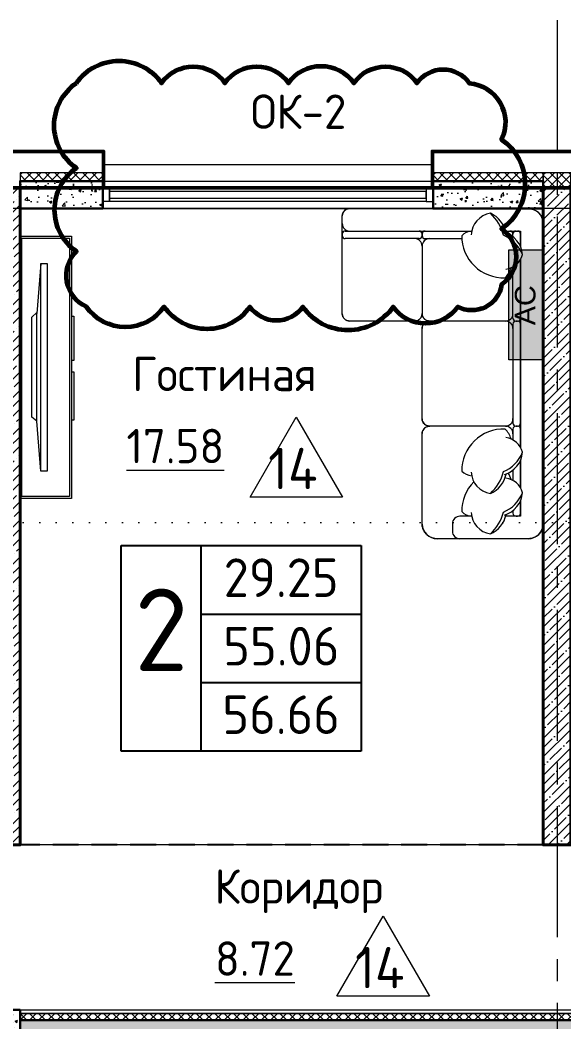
# Model space of a CAD drawing. Header units: millimetres. Extents: x -6427 to 93283, y -13 to 42012.
# Drawn here: x 36030 to 39980, y 29726 to 37009 of the extents above; entities that cross this region are included whole.
import ezdxf
from ezdxf.enums import TextEntityAlignment as Align

# ---------------------------------------------------------------- set-up
doc = ezdxf.new("R2010")
doc.units = ezdxf.units.MM
for name, pattern in [('( Hidden )', [0.375, 0.25, -0.125]), ('CENTER2', [28.575, 19.05, -3.175, 3.175, -3.175]), ('Пунктирная _дл__', [3, 0, -3])]:
    doc.linetypes.add(name, pattern=pattern)
for name, color, linetype, lineweight in [('АР_Выноски', 114, 'Continuous', 5), ('АР_Газаблок 100мм', 24, 'Continuous', 30), ('АР_Газоблок 200мм', 84, 'Continuous', 30), ('АР_Газоблок наруж', 44, 'Continuous', 30), ('АР_ГКЛ', 5, 'Continuous', 20), ('АР_Корзины', 5, 'Continuous', 9), ('АР_Марка окна', 5, 'Continuous', 9), ('АР_Марка пола', 1, 'Continuous', 9), ('АР_Мебель', 253, 'Continuous', 0), ('АР_Монолит', 1, 'Continuous', 40), ('АР_Окна и витражи', 150, 'Continuous', 9), ('АР_Ось', 1, 'CENTER2', 5), ('АР_Помещение текст', 7, 'Continuous', 20), ('АР_Помещение-площадь', 7, 'Continuous', 5), ('АР_Утеплитель', 30, 'Continuous', 9), ('АР_Фасад', 30, 'Continuous', 30)]:
    doc.layers.add(name, color=color, linetype=linetype, lineweight=lineweight)
for name, color, linetype, lineweight, plot in [('АР_Контур плит', 3, 'Continuous', 50, False), ('АР_Площади', 2, 'Continuous', 15, False), ('изменения АР', 3, 'Continuous', 60, False)]:
    doc.layers.add(name, color=color, linetype=linetype, lineweight=lineweight, plot=plot)
doc.styles.add('Annotative', font='romans.shx', dxfattribs={"width": 0.75})
doc.styles.add('Common Павел', font='')
doc.styles.add('GOST', font='')
doc.styles.add('GOST Common_I', font='', dxfattribs={"height": 250})
doc.styles.get("Standard").update_dxf_attribs({"font": 'arial.ttf'})
doc.styles.get('Common Павел').set_extended_font_data('GOST Common')
doc.styles.get('GOST').set_extended_font_data('GOST 2.304 type A')
doc.styles.get('GOST Common_I').set_extended_font_data('GOST Common')
pattern_1 = [(45, (-99827.42, -105714.69), (-67.35192, 67.35192), []), (45, (-99760.06, -105714.69), (-67.35192, 67.35192), [119.0625, -23.8125, 0, -23.8125])]
pattern_2 = [(50, (-99827.42, -189714.7), (182.18467, -15.939086), [19.05, -209.55]), (355, (-99827.42, -189714.7), (-35.24342, 191.05685), [15.24, -167.64058]), (100.451445, (-99812.23, -189716.02), (146.94125, 175.11775), [16.19001, -178.09024]), (46.1842, (-99827.42, -189663.9), (271.07904, -42.04233), [28.575, -314.325]), (96.63556, (-99804.83, -189667.4), (237.40413, 247.42612), [24.28502, -267.1356]), (351.18415, (-99827.42, -189663.9), (237.40413, 247.42612), [22.85997, -251.45973]), (21, (-99802.02, -189676.6), (151.61439, -102.2652), [19.05, -209.55]), (326, (-99802.02, -189676.6), (61.80203, 184.18797), [15.24, -167.64]), (71.451445, (-99789.38, -189685.12), (213.41642, 81.92277), [16.19001, -178.08994]), (37.5, (-99827.416, -189714.694), (3.088603, 84.555039), [0, -165.608, 0, -170.18, 0, -168.275]), (7.5, (-99827.42, -189714.69), (66.819663, 100.180575), [0, -97.028, 0, -161.798, 0, -64.135]), (327.5, (-99884.06, -189714.694), (135.590595, -5.728744), [0, -63.5, 0, -198.12, 0, -262.89]), (317.5, (-99909.46, -189714.69), (148.12918, 25.42649), [0, -82.55, 0, -131.572, 0, -186.69])]

# ---------------------------------------------------------------- blocks, each defined once
blk = doc.blocks.new('FT_AREA_TYPE_01')
at = {"color": 0, "linetype": 'ByBlock', "lineweight": -2}
for p, q in [((-10.5, 0), (-10.5, 18)), ((-10.5, 18), (10.5, 18)), ((-3.5, 0), (-3.5, 18)), ((10.5, 18), (10.5, 0)), ((-3.5, 12), (10.5, 12)), ((-3.5, 6), (10.5, 6)), ((10.5, 0), (-10.5, 0))]:
    blk.add_line(p, q, dxfattribs=at)
at = {"color": 0, "linetype": 'ByBlock', "lineweight": -2, "style": 'Annotative', "flags": 8}
for tag, height, p in [('ROOMS_AREA', 3, (3.5, 13.5)), ('ROOM_NUMBER', 4, (-7, 7)), ('COMMON_AREA', 3, (3.5, 7.5)), ('GRAND_COMMON_AREA', 3, (3.5, 1.5))]:
    blk.add_attdef(tag, text='', height=height, dxfattribs=at).set_placement(p, align=Align.CENTER)
blk = doc.blocks.new('RM_AREA')
at = {"linetype": 'ByBlock', "lineweight": -2}
for tag, p in [('ROOM_NAME', (0, 5)), ('AREA', (0, 0))]:
    blk.add_attdef(tag, text='', height=3, dxfattribs=at).set_placement(p, align=Align.CENTER)
blk = doc.blocks.new('A$C20005e44')
at = {"layer": 'АР_Мебель'}
for p, q in [((0, 952.7), (-373, 952.7)), ((-373, 952.7), (-373, -952.7)), ((0, -952.7), (0, 952.7)), ((-13.5, 939.2), (-359.5, 939.2)), ((-359.5, 939.2), (-359.5, -939.2)), ((-13.5, -939.2), (-13.5, 939.2)), ((-196.7, 754.3), (-196.7, -754.3)), ((-149.8, 754.3), (-196.7, 754.3)), ((-149.8, -754.3), (-149.8, 754.3)), ((-149.8, 754.3), (-122.4, 390.5)), ((-373, 372.3), (-389.4, 372.3)), ((-389.4, 372.3), (-389.4, 48.3)), ((-122.4, -390.5), (-122.4, 397.3)), ((-85.5, 363.1), (-122.4, 397.3)), ((-85.5, -363.1), (-85.5, 363.1)), ((-389.4, 48.3), (-373, 48.3)), ((-373, -32.7), (-389.4, -32.7)), ((-389.4, -32.7), (-389.4, -385.4)), ((-122.4, -390.5), (-85.5, -363.1)), ((-389.4, -385.4), (-373, -385.4)), ((-149.8, -754.3), (-122.4, -390.5)), ((-196.7, -754.3), (-149.8, -754.3)), ((-359.5, -939.2), (-13.5, -939.2)), ((-373, -952.7), (0, -952.7))]:
    blk.add_line(p, q, dxfattribs=at)
blk = doc.blocks.new('ГС - Мягкая мебель - ГС - Мягкая мебель-1422810-Этаж 03 - Тип 1')
at = {"layer": 'АР_Мебель'}
for p, q in [((435, 1460), (1146.9, 1460)), ((436.4, 1460), (1145.5, 1460)), ((1014.4, 1460), (1003.4, 1460)), ((1003.4, 1460), (1014.4, 1460)), ((381.8, 935), (381.8, 1405)), ((381.8, 935), (381.8, 1405)), ((981.4, 901.8), (981.4, 1438.2)), ((1036.4, 1438.2), (1036.4, 1405)), ((1036.4, 1405), (1036.4, 520.8)), ((1200, 1405), (1200, 110)), ((1200, 1405), (1200, 110)), ((-1093.7, 880), (-435, 880)), ((-1090.9, 880), (-436.4, 880)), ((-328.7, 880), (328.7, 880)), ((-327.3, 880), (327.3, 880)), ((926.8, 880), (436.4, 880)), ((1014.4, 880), (1003.4, 880)), ((1003.4, 880), (1014.4, 880)), ((-381.8, 275), (-381.8, 825)), ((381.8, 275), (381.8, 825)), ((981.4, 858.2), (981.4, 591.6)), ((-1200, 110), (-1200, 770)), ((-1200, 110), (-1200, 770)), ((-1090.9, 660), (-1145.5, 660)), ((-1036.4, 520.8), (-1036.4, 605)), ((-1036.4, 165), (-1036.4, 273.1)), ((-994.7, 220), (-1014.5, 220)), ((-700.9, 220), (-775.9, 220)), ((-403.6, 220), (-482.1, 220)), ((360, 220), (-360, 220)), ((403.6, 220), (775.9, 220)), ((994.7, 220), (1014.5, 220)), ((1003.4, 220), (1014.5, 220)), ((1036.4, 273.1), (1036.4, 165)), ((-1036.4, 198), (-1036.4, 187)), ((-921.6, 165), (-1036.4, 165)), ((-1014.5, 165), (-921.6, 165)), ((-830.9, 165), (-627.8, 165)), ((-627.8, 165), (-830.9, 165)), ((-537, 165), (-403.6, 165)), ((830.9, 165), (-537, 165)), ((-381.8, 198), (-381.8, 187)), ((-381.8, 187), (-381.8, 198)), ((-360, 165), (360, 165)), ((381.8, 187), (381.8, 198)), ((381.8, 198), (381.8, 187)), ((403.6, 165), (830.9, 165)), ((921.6, 165), (1014.5, 165)), ((1036.4, 165), (921.6, 165)), ((1036.4, 198), (1036.4, 187)), ((1093.7, 0), (-1093.7, 0)), ((1090.9, 0), (-1090.9, 0))]:
    blk.add_line(p, q, dxfattribs=at)
for centre, radius, start, end in [((436.6, 1405.3), 54.8, 91.73398, 180.26215), ((1145.2, 1405.3), 54.8, 359.73785, 88.26602), ((-1090.4, 770.5), 109.5, 91.73398, 180.26215), ((-436.6, 825.3), 54.8, 359.73855, 88.26602), ((-327, 825.3), 54.8, 91.73398, 180.26122), ((327, 825.3), 54.8, 359.73855, 88.26602), ((436.6, 934.7), 54.8, 179.73785, 268.26602), ((436.6, 825.3), 54.8, 91.73398, 180.26122), ((-1090.4, 109.5), 109.5, 179.73785, 268.26602), ((1090.4, 109.5), 109.5, 271.73398, 0.26215)]:
    blk.add_arc(centre, radius, start, end, dxfattribs=at)
for centre, major_axis, start_param, end_param in [((1003.4, 1438.2), (22, 0), 1.570796, 3.141593), ((1014.4, 1438.2), (22, 0), 0, 1.570796), ((1090.9, 1405), (0, 55), 0, 1.570796), ((926.8, 935), (0, 55), 3.141593, 4.712389), ((926.8, 825), (0, 55), 4.712389, 6.283185), ((1003.4, 901.8), (22, 0), 3.141593, 4.712389), ((1003.4, 858.2), (22, 0), 1.570796, 3.141593), ((1014.4, 901.8), (22, 0), 4.712389, 6.283185), ((1014.4, 858.2), (22, 0), 0, 1.570796), ((-1145.5, 605), (0, 55), 0, 1.570796), ((-1090.9, 605), (0, 55), 4.712389, 6.283185), ((-913.8, 506.1), (0, 124.5), 0.804799, 1.452561), ((-999.7, 286.5), (0, 305.9), 5.502818, 6.29329), ((-619.9, 506.1), (0, 124.5), 0.804799, 1.461011), ((-705.8, 286.5), (0, 305.9), 4.682457, 6.29329), ((999.7, 286.5), (0, 305.9), 6.273081, 7.883914), ((913.8, 506.1), (0, 124.5), 4.830624, 5.478386), ((-1003.1, 357.4), (0, 165.8), 0.036079, 1.40686), ((-709.2, 357.4), (0, 165.8), 0.036079, 1.40686), ((1003.1, 357.4), (0, 165.8), 4.876325, 6.247106), ((-988, 461.5), (0, 194.6), 1.977722, 2.955913), ((-930.4, 603.3), (0, 322.5), 2.316694, 2.90337), ((-636.6, 603.3), (0, 322.5), 2.316694, 2.90337), ((-694.2, 461.5), (0, 194.6), 1.977722, 2.955913), ((930.4, 603.3), (0, 322.5), 3.379815, 3.966492), ((988, 461.5), (0, 194.6), 3.327272, 4.305463), ((-1014.5, 198), (0, 22), 0, 1.570796), ((-850.5, 338), (0, 187.3), 1.872238, 3.062474), ((-781.8, 379.3), (0, 243), 1.947233, 2.788), ((-899.9, 290.4), (0, 143.4), 3.387796, 4.576811), ((-820.1, 404.3), (0, 177.9), 3.434446, 3.721414), ((-556.7, 338), (0, 187.3), 1.872238, 3.062474), ((-487.9, 379.3), (0, 243), 1.947233, 2.788), ((-606, 290.4), (0, 143.4), 3.387796, 4.576811), ((-526.2, 404.3), (0, 177.9), 3.434446, 3.918168), ((-436.4, 275), (0, 55), 3.141593, 4.712389), ((-403.6, 198), (0, 22), 4.712389, 6.283185), ((-327.3, 275), (0, 55), 1.570796, 3.141593), ((-360, 198), (0, 22), 0, 1.570796), ((327.3, 275), (0, 55), 3.141593, 4.712389), ((360, 198), (0, 22), 4.712389, 6.283185), ((436.4, 275), (0, 55), 1.570796, 3.141593), ((403.6, 198), (0, 22), 0, 1.570796), ((820.1, 404.3), (0, 177.9), 2.365018, 2.848739), ((899.9, 290.4), (0, 143.4), 1.706374, 2.89539), ((781.8, 379.3), (0, 243), 3.495186, 4.335952), ((850.5, 338), (0, 187.3), 3.220712, 4.410947), ((1014.4, 241.8), (22, 0), 4.712389, 6.283185), ((1014.5, 198), (0, 22), 4.712389, 6.283185), ((-1014.5, 187), (0, 22), 1.570796, 3.141593), ((-403.6, 187), (0, 22), 3.141593, 4.712389), ((-360, 187), (0, 22), 1.570796, 3.141593), ((360, 187), (0, 22), 3.141593, 4.712389), ((403.6, 187), (0, 22), 1.570796, 3.141593), ((1014.5, 187), (0, 22), 3.141593, 4.712389)]:
    blk.add_ellipse(centre, major_axis=major_axis, ratio=0.991736, start_param=start_param, end_param=end_param, dxfattribs=at)
for points, knots in [([(381.8, 1405), (381.8, 1408.1), (382.2, 1412.8), (383.5, 1418.7), (385.3, 1424.7), (388.4, 1431.7), (394.1, 1440.3), (402.1, 1448.4), (412.5, 1455), (424.2, 1459.1), (432.2, 1460), (436.4, 1460)], [-1, -1, -1, -1, -0.892857, -0.839286, -0.785714, -0.678571, -0.571429, -0.428571, -0.285714, -0.142857, 0, 0, 0, 0]), ([(1145.5, 1460), (1148.6, 1460), (1153.1, 1459.6), (1159.1, 1458.3), (1165, 1456.5), (1171.9, 1453.4), (1180.5, 1447.6), (1188.5, 1439.6), (1195, 1429.1), (1199.1, 1417.3), (1200, 1409.2), (1200, 1405)], [-1, -1, -1, -1, -0.892857, -0.839286, -0.785714, -0.678571, -0.571429, -0.428571, -0.285714, -0.142857, 0, 0, 0, 0]), ([(-1200, 770), (-1200, 776.3), (-1199.2, 785.5), (-1196.7, 797.5), (-1194, 806.4), (-1190.6, 815), (-1186.5, 823.2), (-1181.7, 831.2), (-1176.9, 837.8), (-1172.3, 843.3), (-1168.1, 847.8), (-1163.6, 852.1), (-1159, 856), (-1154.1, 859.7), (-1149, 863.2), (-1143.7, 866.3), (-1138.3, 869.2), (-1132.7, 871.7), (-1125, 874.6), (-1115.2, 877.5), (-1103.3, 879.5), (-1095.1, 880), (-1090.9, 880)], [-1, -1, -1, -1, -0.892857, -0.839286, -0.785714, -0.732143, -0.678571, -0.625, -0.571429, -0.535714, -0.5, -0.464286, -0.428571, -0.392857, -0.357143, -0.321429, -0.285714, -0.25, -0.214286, -0.142857, -0.071429, 0, 0, 0, 0]), ([(-436.4, 880), (-433.3, 880), (-428.7, 879.6), (-422.7, 878.3), (-416.8, 876.5), (-409.9, 873.4), (-401.3, 867.6), (-393.4, 859.6), (-386.8, 849.1), (-382.7, 837.3), (-381.8, 829.2), (-381.8, 825)], [-1, -1, -1, -1, -0.892857, -0.839286, -0.785714, -0.678571, -0.571429, -0.428571, -0.285714, -0.142857, 0, 0, 0, 0]), ([(-381.8, 825), (-381.8, 828.1), (-381.4, 832.8), (-380.2, 838.7), (-378.4, 844.7), (-375.2, 851.7), (-369.5, 860.3), (-361.6, 868.4), (-351.1, 875), (-339.5, 879.1), (-331.4, 880), (-327.3, 880)], [-1, -1, -1, -1, -0.892857, -0.839286, -0.785714, -0.678571, -0.571429, -0.428571, -0.285714, -0.142857, 0, 0, 0, 0]), ([(327.3, 880), (330.4, 880), (335, 879.6), (340.9, 878.3), (346.8, 876.5), (353.8, 873.4), (362.3, 867.6), (370.3, 859.6), (376.8, 849.1), (380.9, 837.3), (381.8, 829.2), (381.8, 825)], [-1, -1, -1, -1, -0.892857, -0.839286, -0.785714, -0.678571, -0.571429, -0.428571, -0.285714, -0.142857, 0, 0, 0, 0]), ([(436.4, 880), (433.3, 880), (428.7, 880.4), (422.7, 881.7), (416.8, 883.5), (409.9, 886.6), (401.3, 892.4), (393.4, 900.4), (386.8, 910.9), (382.7, 922.7), (381.8, 930.8), (381.8, 935)], [-1, -1, -1, -1, -0.892857, -0.839286, -0.785714, -0.678571, -0.571429, -0.428571, -0.285714, -0.142857, 0, 0, 0, 0]), ([(381.8, 825), (381.8, 828.1), (382.2, 832.8), (383.5, 838.7), (385.3, 844.7), (388.4, 851.7), (394.1, 860.3), (402.1, 868.4), (412.5, 875), (424.2, 879.1), (432.2, 880), (436.4, 880)], [-1, -1, -1, -1, -0.892857, -0.839286, -0.785714, -0.678571, -0.571429, -0.428571, -0.285714, -0.142857, 0, 0, 0, 0]), ([(-1090.9, 0), (-1097.1, 0), (-1106.3, 0.8), (-1118.2, 3.4), (-1127, 6.1), (-1135.6, 9.5), (-1143.7, 13.6), (-1151.6, 18.5), (-1158.2, 23.3), (-1163.6, 27.9), (-1168.1, 32.2), (-1172.3, 36.7), (-1176.2, 41.4), (-1179.9, 46.3), (-1183.3, 51.4), (-1186.4, 56.8), (-1189.2, 62.2), (-1191.7, 67.9), (-1194.7, 75.6), (-1197.5, 85.5), (-1199.5, 97.6), (-1200, 105.8), (-1200, 110)], [-1, -1, -1, -1, -0.892857, -0.839286, -0.785714, -0.732143, -0.678571, -0.625, -0.571429, -0.535714, -0.5, -0.464286, -0.428571, -0.392857, -0.357143, -0.321429, -0.285714, -0.25, -0.214286, -0.142857, -0.071429, 0, 0, 0, 0]), ([(1200, 110), (1200, 103.7), (1199.2, 94.5), (1196.7, 82.5), (1194, 73.6), (1190.6, 65), (1186.5, 56.8), (1181.7, 48.8), (1176.9, 42.2), (1172.3, 36.7), (1168.1, 32.2), (1163.6, 27.9), (1159, 24), (1154.1, 20.3), (1149, 16.8), (1143.7, 13.7), (1138.3, 10.8), (1132.7, 8.3), (1125, 5.4), (1115.2, 2.5), (1103.3, 0.5), (1095.1, 0), (1090.9, 0)], [-1, -1, -1, -1, -0.892857, -0.839286, -0.785714, -0.732143, -0.678571, -0.625, -0.571429, -0.535714, -0.5, -0.464286, -0.428571, -0.392857, -0.357143, -0.321429, -0.285714, -0.25, -0.214286, -0.142857, -0.071429, 0, 0, 0, 0])]:
    blk.add_open_spline(points, degree=3, knots=knots, dxfattribs=at)
blk = doc.blocks.new('A$C6c1ae085')
at = {"layer": 'АР_Корзины', "lineweight": 0, "true_color": 0xf7f7f7, "transparency": 33554687}
h = blk.add_hatch(color=7, dxfattribs=at)
h.dxf.hatch_style = 1
h.paths.add_polyline_path([(-250, 0), (-250, 800), (0, 800), (0, 0)])
at = {"layer": 'АР_Корзины', "lineweight": 0}
blk.add_lwpolyline([(-250, 0), (-250, 800), (0, 800), (0, 0)], close=True, dxfattribs=at)
at = {"layer": 'АР_Корзины', "lineweight": 0, "insert": (-130.8, 397.1), "char_height": 150, "attachment_point": 5, "rotation": 90}
blk.add_mtext_dynamic_manual_height_columns('АС', width=800, gutter_width=12.5, heights=[250], dxfattribs=at)
blk = doc.blocks.new('A$Ce0ce27e4')
at = {"layer": 'АР_Выноски', "linetype": 'Пунктирная _дл__', "lineweight": 9, "ltscale": 40}
blk.add_lwpolyline([(21431.5, -2282.1), (-16705, -2282.1)], dxfattribs=at)

msp = doc.modelspace()

# ---------------------------------------------------------------- hatches: boundary and pattern name
at = {"layer": 'АР_Газаблок 100мм', "lineweight": 0}
h = msp.add_hatch(dxfattribs=at)
h.set_pattern_fill('AR-CONC', color=256, scale=0.8, style=0)
h.set_pattern_definition([(50, (-99827.42, -105714.69), (145.747735, -12.75127), [15.24, -167.64]), (355, (-99827.42, -105714.7), (-28.19474, 152.84548), [12.192, -134.11247]), (100.451445, (-99815.27, -105715.76), (117.553, 140.0942), [12.95201, -142.4722]), (46.1842, (-99827.42, -105674.05), (216.86323, -33.63386), [22.86, -251.46]), (96.63556, (-99809.34, -105676.86), (189.9233, 197.9409), [19.42802, -213.70849]), (351.18415, (-99827.42, -105674.05), (189.9233, 197.9409), [18.28797, -201.16779]), (21, (-99807.1, -105684.21), (121.29151, -81.81216), [15.24, -167.64]), (326, (-99807.1, -105684.21), (49.44162, 147.35037), [12.192, -134.112]), (71.451445, (-99796.99, -105691.03), (170.73314, 65.53822), [12.95201, -142.47195]), (37.5, (-99827.416, -105714.694), (2.470883, 67.644031), [0, -132.4864, 0, -136.144, 0, -134.62]), (7.5, (-99827.42, -105714.694), (53.45573, 80.14446), [0, -77.6224, 0, -129.4384, 0, -51.308]), (327.5, (-99872.73, -105714.694), (108.472476, -4.582995), [0, -50.8, 0, -158.496, 0, -210.312]), (317.5, (-99893.05, -105714.69), (118.503345, 20.341193), [0, -66.04, 0, -105.2576, 0, -149.352])])
h.paths.add_polyline_path([(36029.7, 29638.7), (36029.7, 29738.7), (43279.7, 29738.7), (43279.7, 29638.7)])
at = {"layer": 'АР_Газоблок 200мм', "lineweight": 0, "ltscale": 0.5}
h = msp.add_hatch(dxfattribs=at)
h.set_pattern_fill('AR-CONC', color=256, style=0)
h.set_pattern_definition([(50, (-99827.42, -105714.7), (182.18467, -15.93909), [19.05, -209.55]), (355, (-99827.42, -105714.7), (-35.24342, 191.05685), [15.24, -167.64058]), (100.45144, (-99812.23, -105716.02), (146.94125, 175.11775), [16.19, -178.09024]), (46.1842, (-99827.42, -105663.9), (271.07904, -42.04233), [28.575, -314.325]), (96.63556, (-99804.83, -105667.4), (237.40413, 247.42612), [24.28502, -267.1356]), (351.18415, (-99827.42, -105663.9), (237.40413, 247.42612), [22.85997, -251.45973]), (21, (-99802.02, -105676.6), (151.61439, -102.2652), [19.05, -209.55]), (326, (-99802.02, -105676.6), (61.80203, 184.18797), [15.24, -167.64]), (71.45144, (-99789.38, -105685.12), (213.41642, 81.92277), [16.19, -178.08994]), (37.5, (-99827.416, -105714.694), (3.088603, 84.555039), [0, -165.608, 0, -170.18, 0, -168.275]), (7.5, (-99827.42, -105714.69), (66.819663, 100.180575), [0, -97.028, 0, -161.798, 0, -64.135]), (327.5, (-99884.06, -105714.694), (135.590595, -5.728744), [0, -63.5, 0, -198.12, 0, -262.89]), (317.5, (-99909.46, -105714.69), (148.12918, 25.42649), [0, -82.55, 0, -131.572, 0, -186.69])])
h.paths.add_polyline_path([(36029.7, 29813.7), (36029.7, 29613.7), (34329.7, 29613.7), (34329.7, 29813.7)])
at = {"layer": 'АР_Газоблок наруж', "lineweight": 0, "ltscale": 50}
h = msp.add_hatch(dxfattribs=at)
h.set_pattern_fill('AR-CONC', color=256)
h.set_pattern_definition(pattern_2)
h.paths.add_polyline_path([(36629.7, 35838.7), (36029.7, 35838.7), (36029.7, 35638.7), (36629.7, 35638.7)])
h = msp.add_hatch(dxfattribs=at)
h.set_pattern_fill('AR-CONC', color=256)
h.set_pattern_definition(pattern_2)
h.paths.add_polyline_path([(39029.7, 35838.7), (39829.7, 35838.7), (39829.7, 35638.7), (39029.7, 35638.7)])
at = {"layer": 'АР_Монолит', "lineweight": 0}
h = msp.add_hatch(dxfattribs=at)
h.set_pattern_fill('ANSI35', color=256, scale=15)
h.set_pattern_definition(pattern_1)
h.paths.add_polyline_path([(35829.7, 31013.7), (36029.7, 31013.7), (36029.7, 35788.7), (35829.7, 35788.7)])
h = msp.add_hatch(dxfattribs=at)
h.set_pattern_fill('ANSI35', color=256, scale=15)
h.set_pattern_definition(pattern_1)
h.paths.add_polyline_path([(40029.7, 31013.7), (39829.7, 31013.7), (39829.7, 35788.7), (40029.7, 35788.7), (40029.7, 31113.7)])
at = {"layer": 'АР_Утеплитель'}
h = msp.add_hatch(dxfattribs=at)
h.set_pattern_fill('ANSI37', color=256, scale=15)
h.set_pattern_definition([(45, (-225228.836, -19143.65), (-33.6759605, 33.6759605), []), (135, (-225228.836, -19143.65), (-33.6759605, -33.6759605), [])])
h.paths.add_polyline_path([(36629.7, 35898.6), (36029.7, 35898.6), (36029.7, 35838.6), (36629.7, 35838.6)])
h = msp.add_hatch(dxfattribs=at)
h.set_pattern_fill('ANSI37', color=256, scale=15)
h.set_pattern_definition([(45, (-228628.847, -19143.524), (-33.6759605, 33.6759605), []), (135, (-228628.847, -19143.524), (-33.6759605, -33.6759605), [])])
h.paths.add_polyline_path([(39829.7, 35898.7), (39029.7, 35898.7), (39029.7, 35838.7), (39829.7, 35838.7)])
h = msp.add_hatch(dxfattribs=at)
h.set_pattern_fill('ANSI37', color=256, scale=15)
h.set_pattern_definition([(45, (-194355.077, -19143.535), (-33.67596, 33.67596), []), (135, (-194355.077, -19143.535), (-33.67596, -33.67596), [])])
h.paths.add_polyline_path([(40029.7, 35898.7), (39829.7, 35898.7), (39829.7, 35788.7), (40029.7, 35788.7)])
at = {"layer": 'АР_Утеплитель', "lineweight": 0}
h = msp.add_hatch(dxfattribs=at)
h.set_pattern_fill('ANSI37', color=256, scale=15)
h.set_pattern_definition([(45, (-99827.416, -105714.694), (-33.67596, 33.67596), []), (135, (-99827.416, -105714.694), (-33.67596, -33.67596), [])])
h.paths.add_polyline_path([(36029.7, 29738.7), (36029.7, 29788.7), (42209.7, 29788.7), (42209.7, 29738.7)])

# ---------------------------------------------------------------- linework, layer by layer
at = {"linetype": '( Hidden )', "ltscale": 750}
msp.add_lwpolyline([(39829.7, 31013.7), (36029.7, 31013.7)], dxfattribs=at)
at = {"layer": 'АР_Газаблок 100мм', "lineweight": 30, "ltscale": 0.5}
msp.add_lwpolyline([(36029.7, 29638.7), (36029.7, 29738.7), (43279.7, 29738.7), (43279.7, 29638.7)], close=True, dxfattribs=at)
at = {"layer": 'АР_Газоблок 200мм', "lineweight": 30, "ltscale": 0.5}
msp.add_lwpolyline([(36029.7, 29813.7), (36029.7, 29613.7), (34329.7, 29613.7), (34329.7, 29813.7)], close=True, dxfattribs=at)
at = {"layer": 'АР_Газоблок наруж'}
for points in [[(36629.7, 35838.7), (36029.7, 35838.7), (36029.7, 35638.7), (36629.7, 35638.7)], [(39029.7, 35838.7), (39829.7, 35838.7), (39829.7, 35638.7), (39029.7, 35638.7)]]:
    msp.add_lwpolyline(points, close=True, dxfattribs=at)
at = {"layer": 'АР_ГКЛ', "lineweight": 0, "ltscale": 50}
msp.add_lwpolyline([(36029.7, 29788.7), (36029.7, 29813.7), (42209.7, 29813.7), (42209.7, 29788.7)], close=True, dxfattribs=at)
at = {"layer": 'АР_Контур плит'}
msp.add_lwpolyline([(13779.7, 35788.7), (43479.7, 35788.7), (43479.7, 20488.7), (24929.7, 20488.7), (24929.7, 19238.7), (21229.7, 19238.7), (21229.7, 20488.7), (13779.7, 20488.7)], close=True, dxfattribs=at)
at = {"layer": 'АР_Марка пола'}
for points in [[(38035.9, 34122.4), (38371.9, 33541.9), (37699.9, 33541.9), (38035.9, 34122.4)], [(38667.4, 30494.2), (39003.4, 29913.7), (38331.4, 29913.7), (38667.4, 30494.2)]]:
    msp.add_lwpolyline(points, dxfattribs=at)
at = {"layer": 'АР_Монолит'}
for points in [[(35829.7, 31013.7), (36029.7, 31013.7), (36029.7, 35788.7), (35829.7, 35788.7), (35829.7, 31013.7)], [(40029.7, 31013.7), (39829.7, 31013.7), (39829.7, 35788.7), (40029.7, 35788.7), (40029.7, 31113.7)]]:
    msp.add_lwpolyline(points, close=True, dxfattribs=at)
at = {"layer": 'АР_Окна и витражи'}
for points in [[(36629.7, 35638.7), (36629.7, 35838.7), (39029.7, 35838.7), (39029.7, 35638.7)], [(36679.7, 35788.7), (38979.7, 35788.7), (38979.7, 35688.7), (36679.7, 35688.7)], [(38979.7, 35763.7), (36679.7, 35763.7), (36679.7, 35713.7), (38979.7, 35713.7)]]:
    msp.add_lwpolyline(points, close=True, dxfattribs=at)
at = {"layer": 'АР_Окна и витражи', "lineweight": 20}
for points in [[(36629.7, 35788.7), (36679.7, 35788.7), (36679.7, 35688.7), (36629.7, 35688.7)], [(38979.7, 35688.7), (39029.7, 35688.7), (39029.7, 35788.7), (38979.7, 35788.7)]]:
    msp.add_lwpolyline(points, close=True, dxfattribs=at)
at = {"layer": 'АР_Ось', "ltscale": 50}
for points in [[(39929.7, 37008.9), (39929.7, 17380.9)], [(44392.9, 35638.7), (8950.8, 35638.7)]]:
    msp.add_lwpolyline(points, dxfattribs=at)
at = {"layer": 'АР_Площади'}
for points in [[(39829.7, 31013.7), (36029.7, 31013.7), (36029.7, 35638.7), (39829.7, 35638.7)], [(41329.7, 31538.7), (40029.7, 31538.7), (40029.7, 31013.7), (34629.7, 31013.7), (34629.7, 29813.7), (41329.7, 29813.7)]]:
    msp.add_lwpolyline(points, close=True, dxfattribs=at)
at = {"layer": 'АР_Утеплитель'}
for points in [[(36629.7, 35898.6), (36029.7, 35898.6), (36029.7, 35838.6), (36629.7, 35838.6)], [(39829.7, 35898.7), (39029.7, 35898.7), (39029.7, 35838.7), (39829.7, 35838.7)], [(40029.7, 35898.7), (39829.7, 35898.7), (39829.7, 35788.7), (40029.7, 35788.7)]]:
    msp.add_lwpolyline(points, close=True, dxfattribs=at)
at = {"layer": 'АР_Утеплитель', "ltscale": 50}
msp.add_lwpolyline([(36029.7, 29738.7), (36029.7, 29788.7), (42209.7, 29788.7), (42209.7, 29738.7)], close=True, dxfattribs=at)
at = {"layer": 'АР_Фасад'}
for points in [[(36639.7, 35788.7), (36639.8, 36058.7), (35469.7, 36058.7), (35469.7, 35788.7), (35479.7, 35788.7), (35479.7, 36048.7), (36629.8, 36048.7), (36629.7, 35788.7)], [(40639.7, 35788.7), (40639.8, 36058.7), (39019.7, 36058.7), (39019.7, 35788.7), (39029.7, 35788.7), (39029.7, 36048.7), (40629.8, 36048.7), (40629.7, 35788.7)]]:
    msp.add_lwpolyline(points, close=True, dxfattribs=at)
at = {"layer": 'АР_Фасад', "lineweight": 0}
msp.add_lwpolyline([(36639.8, 35958.7), (39019.7, 35958.7)], dxfattribs=at)
at = {"layer": 'изменения АР', "color": 4}
msp.add_lwpolyline([(36438.6, 36551.2, -0.520567), (37057.7, 36551.2, -0.520567), (37518, 36551.2, -0.520567), (37978.8, 36551.2, -0.520567), (38453.5, 36551.2, -0.520567), (38912.3, 36551.2, -0.520567), (39292.1, 36551.2, -0.520567), (39527.1, 36141.1, -0.520567), (39527.1, 35490.4, -0.520567), (39527.1, 35086.9, -0.520567), (39208, 34924.5, -0.520567), (38739.4, 34924.5, -0.520567), (38084.4, 34924.5, -0.520567), (37698.4, 34924.5, -0.520567), (37076.9, 34924.5, -0.520567), (36511.4, 34924.5, -0.520567), (36438.6, 35327.1, -0.520567), (36438.6, 35932.4, -0.520567)], format="xyb", close=True, dxfattribs=at)

# ---------------------------------------------------------------- block references
at = {"color": 5}
msp.add_blockref('A$Ce0ce27e4', (24829.7, 35638.7), dxfattribs=at)
at = {"layer": 'АР_Корзины'}
msp.add_blockref('A$C6c1ae085', (39829.7, 34538.7), dxfattribs=at)
at = {"layer": 'АР_Мебель', "rotation": 90.00000000000031}
msp.add_blockref('ГС - Мягкая мебель - ГС - Мягкая мебель-1422810-Этаж 03 - Тип 1', (39829.6, 34438.7), dxfattribs=at)
at = {"layer": 'АР_Мебель', "xscale": -1}
msp.add_blockref('A$C20005e44', (36029.7, 34484.9), dxfattribs=at)
at = {"layer": 'АР_Помещение текст'}
ref = msp.add_blockref('RM_AREA', (34183.6, 32927.6), dxfattribs=dict(at, xscale=50, yscale=50, zscale=50))
ref.add_attrib('ROOM_NAME', 'Гостиная', dxfattribs={"height": 250, "style": 'GOST Common_I'}).set_placement((37514.2, 34311.2), align=Align.CENTER)
ref.add_attrib('AREA', '%%u17.58', dxfattribs={"layer": '0', "linetype": 'ByBlock', "lineweight": -2, "height": 250, "style": 'GOST Common_I'}).set_placement((37157.6, 33787.2), align=Align.CENTER)
ref = msp.add_blockref('RM_AREA', (40438.7, 29940.9), dxfattribs=dict(at, xscale=-50, yscale=50, zscale=50))
ref.add_attrib('ROOM_NAME', 'Коридор', dxfattribs={"height": 250, "style": 'GOST Common_I'}).set_placement((38054.7, 30586.2), align=Align.CENTER)
ref.add_attrib('AREA', '%%u8.72', dxfattribs={"layer": '0', "linetype": 'ByBlock', "lineweight": -2, "height": 250, "style": 'GOST Common_I'}).set_placement((37735.5, 30062.2), align=Align.CENTER)
at = {"layer": 'АР_Помещение-площадь', "color": 1, "lineweight": 25}
ref = msp.add_blockref('FT_AREA_TYPE_01', (37635.3, 31695.1), dxfattribs=dict(at, xscale=83, yscale=83, zscale=83))
ref.add_attrib('ROOM_NUMBER', '2', dxfattribs={"layer": '0', "color": 1, "linetype": 'ByBlock', "lineweight": -2, "height": 600, "style": 'Common Павел'}).set_placement((37056.2, 32276.1), align=Align.CENTER)
ref.add_attrib('ROOMS_AREA', '29.25', dxfattribs={"layer": '0', "color": 1, "linetype": 'ByBlock', "lineweight": -2, "height": 280, "style": 'Common Павел'}).set_placement((37926, 32815.6), align=Align.CENTER)
ref.add_attrib('COMMON_AREA', '55.06', dxfattribs={"layer": '0', "color": 1, "linetype": 'ByBlock', "lineweight": -2, "height": 280, "style": 'Common Павел'}).set_placement((37927.1, 32317.6), align=Align.CENTER)
ref.add_attrib('GRAND_COMMON_AREA', '56.66', dxfattribs={"layer": '0', "color": 1, "linetype": 'ByBlock', "lineweight": -2, "height": 280, "style": 'Common Павел'}).set_placement((37925.6, 31819.6), align=Align.CENTER)

# ---------------------------------------------------------------- texts
at = {"layer": 'АР_Марка окна', "insert": (38052.5, 36342.6), "char_height": 250, "width": 1560.055, "attachment_point": 5, "style": 'GOST Common_I'}
msp.add_mtext('ОК-2', dxfattribs=at)
at = {"layer": 'АР_Марка пола', "char_height": 300, "width": 1200, "attachment_point": 5, "style": 'GOST'}
for insert in [(38011.4, 33749.1), (38642.8, 30121)]:
    msp.add_mtext('{\\fGOST Common|b0|i0|c204|p34;14}', dxfattribs=dict(at, insert=insert))

doc.saveas('drawing.dxf')
